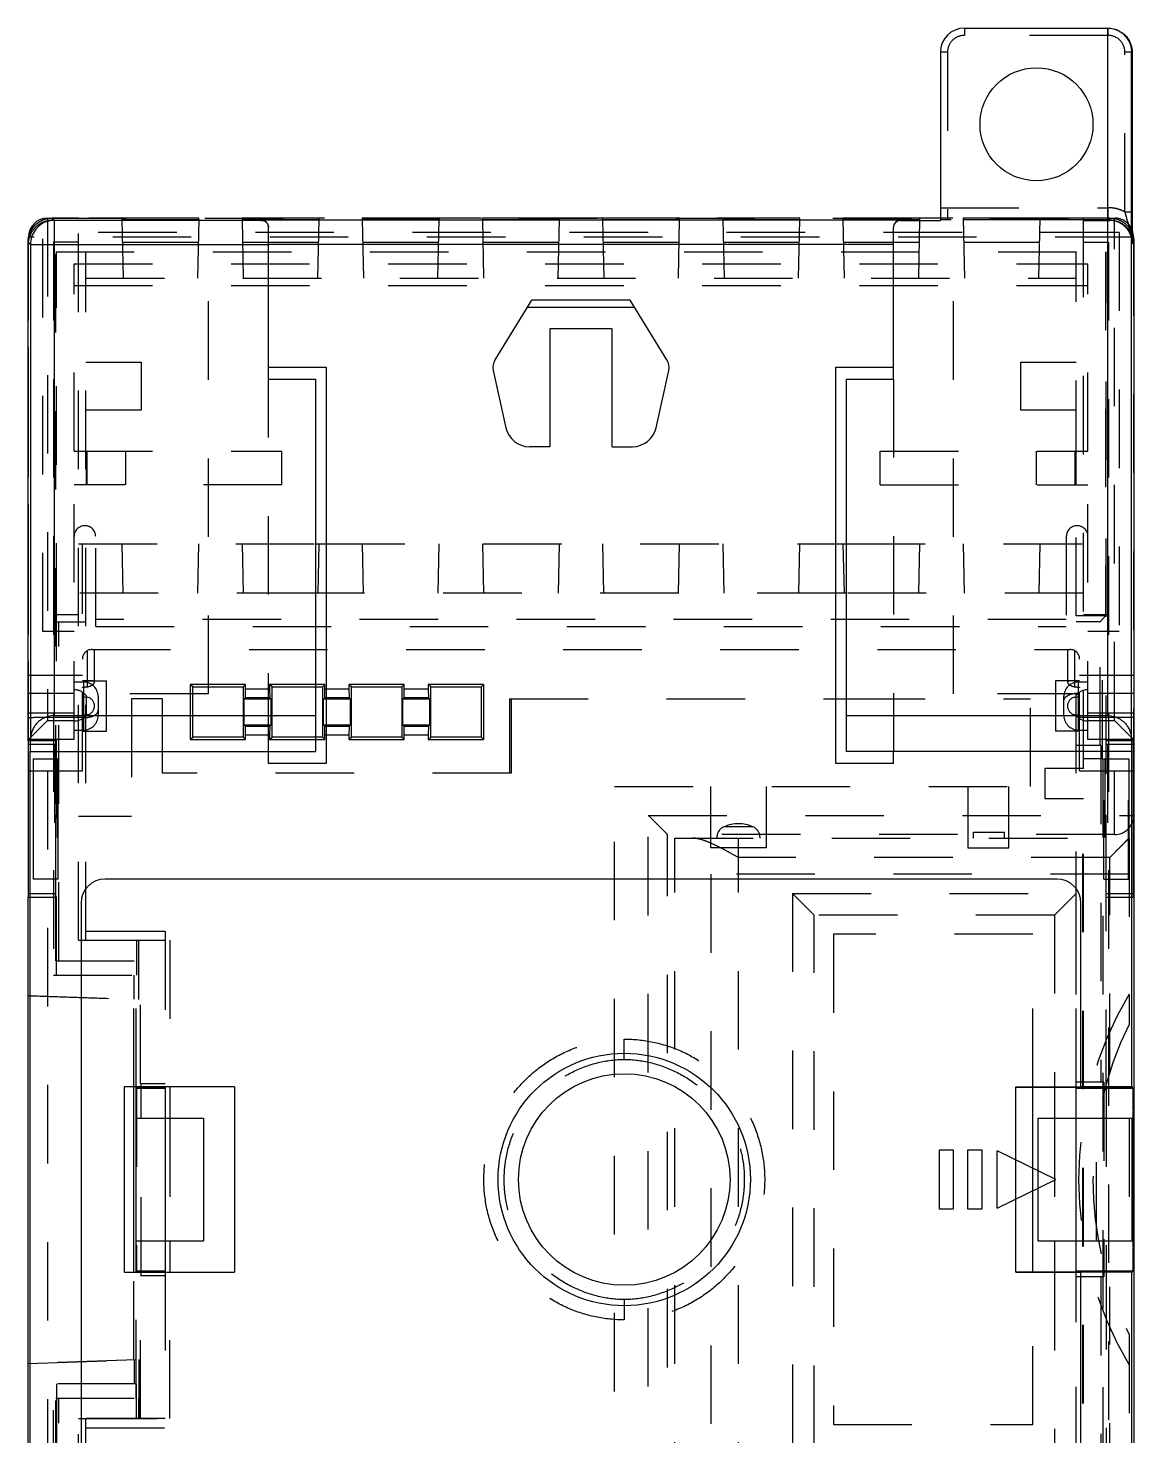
# Model space of a CAD drawing. Extents: x 0 to 594, y 0 to 420.
# Drawn here: x 139.3 to 185.3, y 151.3 to 209.9 of the extents above; entities that cross this region are included whole.
import ezdxf

# ---------------------------------------------------------------- set-up
doc = ezdxf.new("R2010")
doc.units = 0
doc.header["$LTSCALE"] = 32.67
doc.linetypes.add('HIDDEN', pattern=[0.2, 0.1, -0.1])
doc.layers.add('MANIFOLD_SOLDXF_CONTINUOUS_LINE', color=7, linetype='CONTINUOUS')
doc.layers.add('MANIFOLD_SOLID_BDXF_HIDDEN_LINE', color=7, linetype='CONTINUOUS')

msp = doc.modelspace()

# ---------------------------------------------------------------- linework, layer by layer
at = {"layer": 'MANIFOLD_SOLDXF_CONTINUOUS_LINE', "color": 7, "linetype": 'CONTINUOUS'}
for p, q in [((178.232, 209.854), (184.182, 209.854)), ((184.185, 209.854), (184.185, 181.254)), ((177.232, 208.854), (177.232, 201.854)), ((185.186, 180.257), (185.186, 208.854)), ((185.186, 208.854), (185.21, 208.854)), ((185.21, 208.854), (185.21, 202.212)), ((140.282, 201.954), (140.379, 201.857)), ((140.379, 201.954), (140.282, 201.954)), ((140.379, 181.254), (140.379, 201.857)), ((148.982, 201.857), (140.379, 201.857)), ((143.18, 201.943), (143.181, 201.89)), ((146.384, 201.943), (143.18, 201.943)), ((143.181, 201.89), (146.383, 201.89)), ((146.383, 201.89), (146.384, 201.943)), ((148.18, 201.943), (148.181, 201.89)), ((151.384, 201.943), (148.18, 201.943)), ((148.181, 201.89), (151.383, 201.89)), ((175.582, 201.868), (148.982, 201.868)), ((149.282, 195.254), (149.282, 201.555)), ((151.383, 201.89), (151.384, 201.943)), ((153.18, 201.943), (153.181, 201.89)), ((156.384, 201.943), (153.18, 201.943)), ((153.181, 201.89), (156.383, 201.89)), ((156.383, 201.89), (156.384, 201.943)), ((158.18, 201.943), (158.181, 201.89)), ((161.384, 201.943), (158.18, 201.943)), ((158.181, 201.89), (161.383, 201.89)), ((161.383, 201.89), (161.384, 201.943)), ((163.18, 201.943), (163.181, 201.89)), ((166.384, 201.943), (163.18, 201.943)), ((163.181, 201.89), (166.383, 201.89)), ((166.383, 201.89), (166.384, 201.943)), ((168.18, 201.943), (168.181, 201.89)), ((171.384, 201.943), (168.18, 201.943)), ((168.181, 201.89), (171.383, 201.89)), ((171.383, 201.89), (171.384, 201.943)), ((173.18, 201.943), (173.181, 201.89)), ((176.384, 201.943), (173.18, 201.943)), ((173.181, 201.89), (176.383, 201.89)), ((175.282, 195.254), (175.282, 201.554)), ((175.582, 201.854), (175.582, 201.868)), ((175.582, 201.854), (177.232, 201.854)), ((176.383, 201.89), (176.384, 201.943)), ((139.282, 180.204), (139.282, 200.954)), ((139.379, 200.857), (139.282, 200.954)), ((185.282, 200.954), (185.212, 200.884)), ((185.282, 200.954), (185.282, 180.204)), ((139.379, 200.857), (139.379, 180.257)), ((139.379, 200.857), (149.282, 200.857)), ((149.282, 200.868), (175.282, 200.868)), ((158.709, 196.06), (160.232, 198.54)), ((164.332, 198.54), (160.232, 198.54)), ((165.856, 196.06), (164.332, 198.54)), ((160.048, 198.24), (164.517, 198.24)), ((160.982, 197.34), (160.982, 192.44)), ((163.582, 197.34), (160.982, 197.34)), ((163.582, 192.44), (163.582, 197.34)), ((149.282, 195.754), (151.682, 195.754)), ((151.682, 195.754), (151.682, 179.254)), ((158.634, 195.617), (159.16, 193.226)), ((165.405, 193.226), (165.93, 195.617)), ((172.882, 179.254), (172.882, 195.754)), ((172.882, 195.754), (175.282, 195.754)), ((149.282, 195.254), (151.232, 195.254)), ((151.232, 195.254), (151.232, 179.754)), ((173.332, 179.754), (173.332, 195.254)), ((173.332, 195.254), (175.282, 195.254)), ((160.982, 192.44), (160.136, 192.44)), ((163.582, 192.44), (164.428, 192.44)), ((151.232, 188.404), (151.682, 188.404)), ((172.882, 188.404), (173.332, 188.404)), ((151.682, 186.354), (151.232, 186.354)), ((173.332, 186.354), (172.882, 186.354)), ((151.627, 182.553), (151.232, 182.553)), ((151.232, 182.454), (151.528, 182.454)), ((151.627, 182.553), (151.528, 182.454)), ((151.528, 182.454), (151.528, 180.354)), ((151.622, 181.999), (151.627, 182.355)), ((151.627, 182.355), (151.627, 182.553)), ((151.682, 182.355), (151.627, 182.355)), ((151.575, 181.955), (151.622, 181.999)), ((151.575, 180.853), (151.575, 181.955)), ((151.575, 181.955), (151.682, 181.955)), ((151.682, 181.999), (151.622, 181.999)), ((172.882, 181.954), (173.332, 181.954)), ((140.379, 181.254), (151.232, 181.254)), ((173.332, 181.254), (184.185, 181.254)), ((151.622, 180.808), (151.575, 180.853)), ((151.682, 180.853), (151.575, 180.853)), ((151.627, 180.452), (151.622, 180.808)), ((151.622, 180.808), (151.682, 180.808)), ((151.627, 180.255), (151.627, 180.452)), ((151.627, 180.452), (151.682, 180.452)), ((139.282, 180.204), (139.282, 173.704)), ((139.282, 180.204), (139.298, 180.204)), ((139.298, 173.704), (139.298, 180.204)), ((139.377, 179.754), (139.379, 180.257)), ((151.528, 180.354), (151.232, 180.354)), ((151.232, 180.255), (151.627, 180.255)), ((151.528, 180.354), (151.627, 180.255)), ((185.186, 180.257), (185.187, 179.754)), ((185.282, 180.204), (185.267, 180.204)), ((185.267, 173.704), (185.267, 180.204)), ((185.282, 180.204), (185.282, 173.704)), ((139.372, 150.354), (139.372, 179.754)), ((139.378, 179.754), (151.232, 179.754)), ((149.282, 179.254), (149.282, 179.754)), ((151.682, 179.254), (149.282, 179.254)), ((175.282, 179.254), (172.882, 179.254)), ((185.187, 179.754), (173.332, 179.754)), ((175.282, 179.254), (175.282, 179.754)), ((185.193, 165.804), (185.193, 179.754)), ((182.082, 174.454), (142.482, 174.454)), ((139.282, 169.604), (139.282, 173.704)), ((139.282, 173.704), (139.298, 173.704)), ((141.482, 173.454), (141.482, 150.454)), ((183.082, 165.804), (183.082, 173.454)), ((185.282, 173.704), (185.267, 173.704)), ((185.282, 173.704), (185.282, 165.754)), ((139.282, 154.304), (139.282, 169.604)), ((139.364, 169.601), (139.282, 169.604)), ((143.272, 165.804), (143.272, 158.104)), ((147.872, 165.804), (143.272, 165.804)), ((143.682, 158.104), (143.682, 165.804)), ((143.782, 158.109), (143.782, 165.799)), ((144.982, 165.756), (143.782, 165.756)), ((144.982, 165.799), (144.982, 158.109)), ((145.182, 165.804), (145.182, 164.504)), ((147.872, 165.804), (147.872, 158.104)), ((180.372, 165.802), (183.082, 165.802)), ((180.372, 158.105), (180.372, 165.802)), ((181.082, 158.11), (181.082, 165.797)), ((181.982, 165.797), (181.982, 164.504)), ((182.882, 158.11), (182.882, 165.797)), ((185.242, 165.756), (182.882, 165.756)), ((185.193, 165.804), (183.082, 165.804)), ((185.193, 165.804), (185.242, 165.756)), ((185.282, 165.754), (185.277, 165.754)), ((185.277, 158.154), (185.277, 165.754)), ((185.282, 165.754), (185.282, 158.154)), ((143.782, 164.504), (146.582, 164.504)), ((146.582, 164.504), (146.582, 159.404)), ((181.282, 164.504), (185.233, 164.504)), ((181.282, 164.504), (181.282, 159.404)), ((185.196, 164.504), (185.196, 159.404)), ((185.233, 159.404), (185.233, 164.504)), ((185.242, 164.504), (185.242, 159.404)), ((143.782, 159.404), (146.582, 159.404)), ((145.182, 159.404), (145.182, 158.104)), ((181.282, 159.404), (185.233, 159.404)), ((181.982, 159.404), (181.982, 158.11)), ((143.782, 158.151), (144.982, 158.151)), ((182.882, 158.151), (185.242, 158.151)), ((185.242, 158.151), (185.193, 158.104)), ((185.282, 158.154), (185.277, 158.154)), ((185.282, 158.154), (185.282, 150.204)), ((143.272, 158.104), (147.872, 158.104)), ((180.372, 158.105), (183.082, 158.105)), ((185.193, 158.104), (183.082, 158.104)), ((183.082, 150.454), (183.082, 158.104)), ((185.193, 150.354), (185.193, 158.104)), ((139.282, 154.304), (139.364, 154.307)), ((139.282, 150.204), (139.282, 154.304))]:
    msp.add_line(p, q, dxfattribs=at)
for centre, radius in [((181.232, 205.854), 2.35), ((164.082, 161.954), 5.25), ((164.082, 161.954), 4.4)]:
    msp.add_circle(centre, radius, dxfattribs=at)
for centre, radius, start, end in [((178.232, 208.854), 1, 90.00012, 180), ((140.092, 201.154), 0.8, 90, 180), ((184.472, 201.154), 0.8, 0, 21.4979), ((159.22, 195.746), 0.6, 148.44075, 192.39124), ((165.344, 195.746), 0.6, 347.60876, 31.55925), ((160.136, 193.44), 1, 192.39124, 270), ((164.428, 193.44), 1, 270, 347.60876), ((142.482, 173.454), 1, 90, 180), ((182.082, 173.454), 1, 0, 90)]:
    msp.add_arc(centre, radius, start, end, dxfattribs=at)
for points, knots in [([(184.182, 209.854), (184.265, 209.854), (184.434, 209.833), (184.669, 209.74), (184.877, 209.588), (185.043, 209.388), (185.157, 209.137), (185.185, 208.951), (185.186, 208.854)], [0, 0, 0, 0, 0.157641, 0.323443, 0.477483, 0.645728, 0.813951, 1, 1, 1, 1]), ([(184.21, 209.854), (184.314, 209.854), (184.524, 209.821), (184.807, 209.676), (185.032, 209.451), (185.176, 209.168), (185.21, 208.958), (185.21, 208.854)], [0, 0, 0, 0, 0.200103, 0.400077, 0.600051, 0.800025, 1, 1, 1, 1]), ([(185.21, 202.212), (185.21, 202.157), (185.21, 202.045), (185.21, 201.871), (185.21, 201.688), (185.21, 201.496), (185.211, 201.298), (185.211, 201.093), (185.212, 200.954), (185.212, 200.884)], [0, 0, 0, 0, 0.123337, 0.253917, 0.392152, 0.537163, 0.686939, 0.840297, 1, 1, 1, 1]), ([(139.282, 200.954), (139.282, 201.058), (139.316, 201.269), (139.46, 201.552), (139.685, 201.776), (139.967, 201.92), (140.178, 201.954), (140.282, 201.954)], [0, 0, 0, 0, 0.200657, 0.400334, 0.599703, 0.799368, 1, 1, 1, 1]), ([(140.379, 201.857), (140.275, 201.857), (140.065, 201.824), (139.782, 201.679), (139.557, 201.455), (139.412, 201.171), (139.379, 200.961), (139.379, 200.857)], [0, 0, 0, 0, 0.2, 0.4, 0.6, 0.8, 1, 1, 1, 1]), ([(148.982, 201.857), (149.022, 201.857), (149.1, 201.841), (149.199, 201.774), (149.266, 201.675), (149.282, 201.595), (149.282, 201.555)], [0, 0, 0, 0, 0.25118, 0.496019, 0.742887, 1, 1, 1, 1]), ([(175.582, 201.854), (175.543, 201.854), (175.464, 201.838), (175.365, 201.771), (175.298, 201.672), (175.282, 201.593), (175.282, 201.554)], [0, 0, 0, 0, 0.252017, 0.499998, 0.747981, 1, 1, 1, 1]), ([(185.217, 201.31), (185.223, 201.295), (185.263, 201.18), (185.282, 201.058), (185.282, 200.954)], [0, 0, 0, 0, 0.133826, 1, 1, 1, 1]), ([(140.379, 181.254), (140.336, 181.254), (140.25, 181.248), (140.122, 181.223), (139.993, 181.18), (139.866, 181.116), (139.743, 181.03), (139.627, 180.92), (139.525, 180.784), (139.444, 180.623), (139.391, 180.442), (139.379, 180.313), (139.378, 180.247)], [0, 0, 0, 0, 0.081157, 0.163608, 0.248931, 0.338403, 0.433245, 0.534193, 0.641869, 0.755869, 0.874354, 1, 1, 1, 1]), ([(184.186, 181.254), (184.228, 181.254), (184.314, 181.248), (184.443, 181.223), (184.571, 181.18), (184.698, 181.116), (184.822, 181.03), (184.938, 180.92), (185.04, 180.784), (185.121, 180.623), (185.174, 180.442), (185.186, 180.313), (185.186, 180.247)], [0, 0, 0, 0, 0.08116, 0.163613, 0.248934, 0.338405, 0.433247, 0.534196, 0.641872, 0.755872, 0.874355, 1, 1, 1, 1]), ([(185.242, 165.756), (185.254, 165.745), (185.228, 165.671), (185.252, 165.552), (185.24, 165.354), (185.246, 165.128), (185.239, 164.907), (185.255, 164.698), (185.222, 164.603), (185.258, 164.504), (185.242, 164.504)], [0, 0, 0, 0, 0.039177, 0.148507, 0.310571, 0.500824, 0.690949, 0.85265, 0.961444, 1, 1, 1, 1]), ([(185.243, 159.355), (185.226, 159.293), (185.255, 159.209), (185.239, 159), (185.246, 158.779), (185.24, 158.553), (185.252, 158.356), (185.228, 158.236), (185.254, 158.163), (185.242, 158.151)], [0, 0, 0, 0, 0.113179, 0.281386, 0.479147, 0.677025, 0.845568, 0.959262, 1, 1, 1, 1])]:
    msp.add_open_spline(points, degree=3, knots=knots, dxfattribs=at)
msp.add_open_spline([(185.242, 159.404), (185.258, 159.404), (185.249, 159.378), (185.243, 159.355)], degree=3, dxfattribs=at)
at = {"layer": 'MANIFOLD_SOLID_BDXF_HIDDEN_LINE', "color": 8, "linetype": 'HIDDEN'}
for p, q in [((178.232, 209.854), (178.232, 209.554)), ((184.182, 209.854), (184.21, 209.854)), ((184.21, 209.554), (184.21, 209.854)), ((184.21, 209.554), (178.232, 209.554)), ((177.532, 208.854), (177.232, 208.854)), ((177.532, 208.854), (177.532, 201.884)), ((184.91, 202.212), (184.91, 208.854)), ((185.186, 208.854), (184.91, 208.854)), ((177.232, 202.384), (184.212, 202.384)), ((184.212, 201.884), (184.212, 202.384)), ((184.91, 202.212), (185.21, 202.212)), ((140.092, 201.954), (140.092, 181.054)), ((140.092, 201.954), (184.472, 201.954)), ((140.282, 201.954), (140.282, 201.854)), ((141.382, 201.954), (140.282, 201.954)), ((141.382, 201.854), (140.282, 201.854)), ((184.282, 201.954), (140.379, 201.954)), ((141.382, 171.904), (141.382, 201.954)), ((143.181, 201.89), (143.232, 199.454)), ((146.383, 201.89), (146.332, 199.454)), ((148.181, 201.89), (148.232, 199.454)), ((148.982, 201.868), (148.982, 201.857)), ((149.282, 201.566), (149.282, 201.555)), ((151.332, 199.454), (151.383, 201.89)), ((153.181, 201.89), (153.232, 199.454)), ((156.332, 199.454), (156.383, 201.89)), ((158.181, 201.89), (158.232, 199.454)), ((161.332, 199.454), (161.383, 201.89)), ((163.181, 201.89), (163.232, 199.454)), ((166.332, 199.454), (166.383, 201.89)), ((168.181, 201.89), (168.232, 199.454)), ((171.332, 199.454), (171.383, 201.89)), ((173.181, 201.89), (173.232, 199.454)), ((175.282, 201.554), (175.282, 201.566)), ((176.332, 199.454), (176.383, 201.89)), ((184.212, 201.884), (177.531, 201.884)), ((178.18, 201.943), (178.232, 199.454)), ((181.384, 201.943), (178.18, 201.943)), ((178.181, 201.89), (181.383, 201.89)), ((181.332, 199.454), (181.384, 201.943)), ((183.182, 179.054), (183.182, 201.954)), ((184.282, 201.954), (183.182, 201.954)), ((183.182, 201.854), (184.282, 201.854)), ((184.212, 201.884), (184.282, 201.954)), ((184.282, 201.854), (184.282, 201.954)), ((184.472, 181.054), (184.472, 201.954)), ((139.282, 200.954), (139.282, 180.204)), ((139.292, 180.254), (139.292, 201.154)), ((185.272, 201.154), (139.292, 201.154)), ((139.892, 184.754), (139.892, 201.354)), ((184.672, 201.354), (139.892, 201.354)), ((140.332, 200.954), (140.332, 170.454)), ((141.382, 200.954), (140.332, 200.954)), ((140.354, 185.454), (140.354, 200.954)), ((143.201, 200.954), (146.364, 200.954)), ((148.201, 200.954), (151.364, 200.954)), ((153.201, 200.954), (156.364, 200.954)), ((158.201, 200.954), (161.364, 200.954)), ((163.201, 200.954), (166.364, 200.954)), ((168.201, 200.954), (171.364, 200.954)), ((173.201, 200.954), (176.364, 200.954)), ((178.201, 200.954), (181.364, 200.954)), ((183.182, 200.954), (184.232, 200.954)), ((184.21, 200.954), (184.21, 185.454)), ((184.232, 200.954), (184.232, 122.954)), ((184.672, 201.354), (184.672, 184.754)), ((185.272, 201.154), (185.272, 180.254)), ((185.282, 200.954), (185.282, 180.204)), ((140.432, 171.054), (140.432, 200.554)), ((140.432, 200.554), (184.132, 200.554)), ((140.464, 185.154), (140.464, 200.554)), ((141.682, 171.904), (141.682, 200.554)), ((182.882, 165.797), (182.882, 200.554)), ((184.101, 200.554), (184.101, 185.404)), ((184.132, 165.754), (184.132, 200.554)), ((141.192, 192.254), (141.192, 200.054)), ((141.192, 200.054), (183.372, 200.054)), ((183.372, 192.254), (183.372, 200.054)), ((141.192, 199.154), (183.372, 199.154)), ((141.682, 199.454), (182.882, 199.454)), ((146.782, 182.154), (146.782, 199.454)), ((177.782, 182.154), (177.782, 199.454)), ((141.682, 195.954), (143.982, 195.954)), ((143.982, 195.954), (143.982, 193.954)), ((180.582, 193.954), (180.582, 195.954)), ((180.582, 195.954), (182.882, 195.954)), ((149.282, 179.754), (149.282, 195.254)), ((175.282, 195.254), (175.282, 179.754)), ((143.982, 193.954), (141.682, 193.954)), ((182.882, 193.954), (180.582, 193.954)), ((141.192, 192.254), (149.841, 192.254)), ((141.692, 192.254), (141.692, 190.854)), ((141.721, 192.254), (141.721, 190.854)), ((143.344, 190.854), (143.344, 192.254)), ((149.841, 190.854), (149.841, 192.254)), ((174.724, 190.854), (174.724, 192.254)), ((174.724, 192.254), (183.372, 192.254)), ((181.22, 192.254), (181.22, 190.854)), ((182.843, 190.854), (182.843, 192.254)), ((182.872, 192.254), (182.872, 190.854)), ((141.192, 180.254), (141.192, 190.854)), ((149.841, 190.854), (141.192, 190.854)), ((174.724, 190.854), (183.372, 190.854)), ((183.372, 180.254), (183.372, 190.854)), ((142.092, 184.954), (142.092, 188.704)), ((182.472, 188.704), (182.472, 184.954)), ((141.382, 188.404), (151.232, 188.404)), ((141.541, 178.954), (141.541, 188.404)), ((143.181, 188.404), (143.224, 186.354)), ((146.341, 186.354), (146.384, 188.404)), ((148.181, 188.404), (148.224, 186.354)), ((151.341, 186.354), (151.384, 188.404)), ((151.682, 188.404), (172.882, 188.404)), ((153.181, 188.404), (153.224, 186.354)), ((156.341, 186.354), (156.384, 188.404)), ((158.181, 188.404), (158.224, 186.354)), ((161.341, 186.354), (161.384, 188.404)), ((163.181, 188.404), (163.224, 186.354)), ((166.341, 186.354), (166.384, 188.404)), ((168.181, 188.404), (168.224, 186.354)), ((171.341, 186.354), (171.384, 188.404)), ((173.181, 188.404), (173.224, 186.354)), ((173.332, 188.404), (183.182, 188.404)), ((176.341, 186.354), (176.384, 188.404)), ((178.181, 188.404), (178.224, 186.354)), ((181.341, 186.354), (181.384, 188.404)), ((151.232, 186.354), (141.382, 186.354)), ((172.882, 186.354), (151.682, 186.354)), ((183.182, 186.354), (173.332, 186.354)), ((140.354, 185.454), (141.382, 185.454)), ((140.456, 170.454), (140.456, 185.454)), ((140.464, 185.154), (141.682, 185.154)), ((140.555, 171.054), (140.555, 185.154)), ((182.472, 185.254), (142.092, 185.254)), ((184.101, 185.404), (182.882, 185.404)), ((183.882, 185.154), (182.882, 185.154)), ((183.182, 185.454), (184.21, 185.454)), ((183.882, 185.154), (184.101, 185.404)), ((183.882, 180.004), (183.882, 185.154)), ((183.978, 179.454), (183.978, 185.454)), ((141.192, 184.754), (139.892, 184.754)), ((142.092, 184.954), (182.472, 184.954)), ((184.672, 184.754), (183.372, 184.754)), ((141.734, 183.946), (141.734, 182.453)), ((141.941, 184.004), (182.623, 184.004)), ((142.041, 182.638), (142.041, 184.004)), ((182.523, 184.004), (182.523, 182.638)), ((182.83, 182.453), (182.83, 183.946)), ((183.023, 178.954), (183.023, 183.604)), ((183.023, 182.931), (185.282, 182.931)), ((141.192, 182.171), (139.292, 182.171)), ((141.192, 182.654), (141.592, 182.654)), ((141.592, 180.654), (141.592, 182.654)), ((146.782, 182.154), (141.682, 182.154)), ((141.734, 182.704), (142.541, 182.704)), ((142.541, 180.604), (142.541, 182.704)), ((146.029, 182.553), (146.029, 180.255)), ((146.128, 182.454), (146.029, 182.553)), ((148.327, 182.553), (146.029, 182.553)), ((146.128, 180.354), (146.128, 182.454)), ((146.128, 182.454), (148.228, 182.454)), ((148.327, 182.553), (148.228, 182.454)), ((148.228, 182.454), (148.228, 180.354)), ((148.322, 181.999), (148.327, 182.355)), ((148.327, 182.355), (148.327, 182.553)), ((149.329, 182.355), (148.327, 182.355)), ((149.329, 182.553), (149.329, 182.355)), ((149.428, 182.454), (149.329, 182.553)), ((151.232, 182.553), (149.329, 182.553)), ((149.329, 182.355), (149.334, 181.999)), ((149.428, 180.354), (149.428, 182.454)), ((149.428, 182.454), (151.232, 182.454)), ((152.629, 182.355), (151.682, 182.355)), ((152.629, 182.553), (152.629, 182.355)), ((152.728, 182.454), (152.629, 182.553)), ((154.927, 182.553), (152.629, 182.553)), ((152.629, 182.355), (152.634, 181.999)), ((152.728, 180.354), (152.728, 182.454)), ((152.728, 182.454), (154.828, 182.454)), ((154.927, 182.553), (154.828, 182.454)), ((154.828, 182.454), (154.828, 180.354)), ((154.922, 181.999), (154.927, 182.355)), ((154.927, 182.355), (154.927, 182.553)), ((155.929, 182.355), (154.927, 182.355)), ((155.929, 182.553), (155.929, 182.355)), ((156.028, 182.454), (155.929, 182.553)), ((158.227, 182.553), (155.929, 182.553)), ((155.929, 182.355), (155.934, 181.999)), ((156.028, 180.354), (156.028, 182.454)), ((156.028, 182.454), (158.128, 182.454)), ((158.227, 182.553), (158.128, 182.454)), ((158.128, 182.454), (158.128, 180.354)), ((158.227, 182.553), (158.227, 180.255)), ((182.882, 182.154), (177.782, 182.154)), ((182.023, 182.704), (182.023, 180.604)), ((182.83, 182.704), (182.023, 182.704)), ((182.972, 182.654), (182.972, 180.654)), ((182.972, 182.654), (183.372, 182.654)), ((185.272, 182.171), (183.372, 182.171)), ((141.541, 182.054), (141.734, 182.02)), ((141.692, 182.095), (141.692, 181.264)), ((142.192, 182.054), (142.192, 181.254)), ((143.582, 181.954), (143.582, 177.054)), ((144.878, 181.954), (143.582, 181.954)), ((144.878, 178.854), (144.878, 181.954)), ((148.275, 181.955), (148.322, 181.999)), ((148.275, 180.853), (148.275, 181.955)), ((148.275, 181.955), (149.381, 181.955)), ((149.334, 181.999), (148.322, 181.999)), ((149.334, 181.999), (149.381, 181.955)), ((149.381, 181.955), (149.381, 180.853)), ((152.634, 181.999), (151.682, 181.999)), ((151.682, 181.955), (152.681, 181.955)), ((152.634, 181.999), (152.681, 181.955)), ((152.681, 181.955), (152.681, 180.853)), ((154.875, 181.955), (154.922, 181.999)), ((154.875, 180.853), (154.875, 181.955)), ((154.875, 181.955), (155.981, 181.955)), ((155.934, 181.999), (154.922, 181.999)), ((155.934, 181.999), (155.981, 181.955)), ((155.981, 181.955), (155.981, 180.853)), ((159.307, 181.954), (159.307, 178.854)), ((159.307, 181.954), (172.882, 181.954)), ((159.377, 181.954), (159.377, 178.854)), ((173.332, 181.954), (180.982, 181.954)), ((180.982, 178.304), (180.982, 181.954)), ((182.372, 181.254), (182.372, 182.054)), ((182.83, 182.02), (183.023, 182.054)), ((182.872, 182.095), (182.872, 181.264)), ((139.292, 181.365), (141.192, 181.365)), ((140.092, 181.054), (141.192, 181.054)), ((141.734, 181.288), (141.541, 181.254)), ((183.023, 181.254), (182.83, 181.288)), ((185.282, 181.176), (183.023, 181.176)), ((183.372, 181.365), (185.272, 181.365)), ((183.372, 181.054), (184.472, 181.054)), ((141.192, 180.654), (141.592, 180.654)), ((141.541, 180.604), (142.541, 180.604)), ((148.322, 180.808), (148.275, 180.853)), ((149.381, 180.853), (148.275, 180.853)), ((148.327, 180.452), (148.322, 180.808)), ((148.322, 180.808), (149.334, 180.808)), ((148.327, 180.255), (148.327, 180.452)), ((148.327, 180.452), (149.329, 180.452)), ((149.334, 180.808), (149.329, 180.452)), ((149.329, 180.452), (149.329, 180.255)), ((149.381, 180.853), (149.334, 180.808)), ((152.681, 180.853), (151.682, 180.853)), ((151.682, 180.808), (152.634, 180.808)), ((151.682, 180.452), (152.629, 180.452)), ((152.634, 180.808), (152.629, 180.452)), ((152.629, 180.452), (152.629, 180.255)), ((152.681, 180.853), (152.634, 180.808)), ((154.922, 180.808), (154.875, 180.853)), ((155.981, 180.853), (154.875, 180.853)), ((154.927, 180.452), (154.922, 180.808)), ((154.922, 180.808), (155.934, 180.808)), ((154.927, 180.255), (154.927, 180.452)), ((154.927, 180.452), (155.929, 180.452)), ((155.934, 180.808), (155.929, 180.452)), ((155.929, 180.452), (155.929, 180.255)), ((155.981, 180.853), (155.934, 180.808)), ((183.023, 180.604), (182.023, 180.604)), ((182.972, 180.654), (183.372, 180.654)), ((140.434, 180.054), (139.282, 180.054)), ((141.192, 180.254), (139.292, 180.254)), ((140.432, 180.204), (139.298, 180.204)), ((140.379, 180.054), (140.379, 173.854)), ((140.434, 173.854), (140.434, 180.054)), ((146.029, 180.255), (146.128, 180.354)), ((146.029, 180.255), (148.327, 180.255)), ((148.228, 180.354), (146.128, 180.354)), ((148.228, 180.354), (148.327, 180.255)), ((149.329, 180.255), (149.428, 180.354)), ((149.329, 180.255), (151.232, 180.255)), ((151.232, 180.354), (149.428, 180.354)), ((152.629, 180.255), (152.728, 180.354)), ((152.629, 180.255), (154.927, 180.255)), ((154.828, 180.354), (152.728, 180.354)), ((154.828, 180.354), (154.927, 180.255)), ((155.929, 180.255), (156.028, 180.354)), ((155.929, 180.255), (158.227, 180.255)), ((158.128, 180.354), (156.028, 180.354)), ((158.128, 180.354), (158.227, 180.255)), ((183.907, 180.004), (182.882, 180.004)), ((185.272, 180.254), (183.372, 180.254)), ((183.907, 180.004), (183.907, 166.004)), ((185.282, 180.054), (184.13, 180.054)), ((184.13, 173.854), (184.13, 180.054)), ((185.267, 180.204), (184.132, 180.204)), ((184.185, 180.054), (184.185, 173.854)), ((139.372, 179.754), (139.377, 179.754)), ((139.492, 179.454), (139.492, 174.454)), ((139.492, 179.454), (140.527, 179.454)), ((139.5, 174.454), (139.5, 179.454)), ((140.492, 179.454), (140.492, 174.454)), ((140.527, 174.454), (140.527, 179.454)), ((183.986, 179.454), (183.182, 179.454)), ((183.986, 179.454), (183.986, 144.454)), ((184.037, 179.454), (185.073, 179.454)), ((184.037, 174.454), (184.037, 179.454)), ((184.073, 179.454), (184.073, 174.454)), ((185.065, 174.454), (185.065, 179.454)), ((185.073, 179.454), (185.073, 174.454)), ((185.187, 179.754), (185.193, 179.754)), ((139.282, 178.954), (141.541, 178.954)), ((140.082, 178.954), (140.082, 144.954)), ((159.377, 178.854), (144.878, 178.854)), ((183.182, 179.054), (181.582, 179.054)), ((181.582, 179.054), (181.582, 177.804)), ((183.023, 178.954), (185.282, 178.954)), ((184.482, 176.304), (184.482, 178.954)), ((163.682, 146.604), (163.682, 178.304)), ((163.682, 178.304), (180.982, 178.304)), ((167.682, 175.754), (167.682, 178.304)), ((169.982, 178.304), (169.982, 175.754)), ((178.382, 178.304), (178.382, 175.754)), ((180.082, 175.754), (180.082, 178.304)), ((181.582, 177.804), (183.182, 177.804)), ((183.155, 146.104), (183.155, 177.804)), ((183.182, 146.104), (183.182, 177.804)), ((143.582, 177.054), (141.382, 177.054)), ((165.082, 146.804), (165.082, 177.104)), ((165.082, 177.104), (185.282, 177.104)), ((165.882, 147.604), (165.882, 176.304)), ((184.482, 176.304), (165.882, 176.304)), ((169.432, 176.629), (168.232, 176.629)), ((178.616, 176.404), (179.899, 176.404)), ((178.616, 176.154), (178.616, 176.404)), ((179.899, 176.154), (179.899, 176.404)), ((166.182, 147.754), (166.182, 176.154)), ((166.182, 176.154), (185.082, 176.154)), ((169.982, 175.754), (167.682, 175.754)), ((168.832, 147.754), (168.832, 176.154)), ((178.382, 175.754), (180.082, 175.754)), ((185.082, 176.154), (185.082, 168.404)), ((184.282, 175.354), (168.832, 175.354)), ((184.282, 166.423), (184.282, 175.354)), ((185.082, 174.654), (166.182, 174.654)), ((167.682, 174.654), (167.682, 149.254)), ((140.527, 174.454), (139.492, 174.454)), ((184.037, 174.454), (185.073, 174.454)), ((139.282, 173.854), (140.434, 173.854)), ((139.282, 169.604), (139.282, 173.704)), ((139.298, 173.704), (140.432, 173.704)), ((171.082, 173.854), (171.082, 150.054)), ((171.082, 173.854), (182.882, 173.854)), ((171.082, 173.854), (171.982, 172.954)), ((181.982, 172.954), (182.882, 173.854)), ((182.882, 150.054), (182.882, 173.854)), ((184.13, 173.854), (185.282, 173.854)), ((184.132, 173.704), (185.267, 173.704)), ((185.282, 173.704), (185.282, 165.754)), ((171.982, 150.954), (171.982, 172.954)), ((181.982, 172.954), (171.982, 172.954)), ((181.982, 172.954), (181.982, 165.797)), ((141.682, 172.284), (144.982, 172.284)), ((144.982, 172.284), (144.982, 165.799)), ((141.382, 171.904), (145.182, 171.904)), ((141.682, 171.904), (144.982, 171.904)), ((143.787, 171.904), (143.787, 170.454)), ((143.88, 171.054), (143.88, 171.904)), ((143.882, 169.447), (143.882, 171.904)), ((143.963, 165.954), (143.963, 171.904)), ((145.182, 171.904), (145.182, 165.804)), ((172.782, 172.154), (172.782, 151.754)), ((181.082, 172.154), (172.782, 172.154)), ((181.082, 165.797), (181.082, 172.154)), ((140.432, 171.054), (143.88, 171.054)), ((143.782, 165.804), (143.782, 171.054)), ((140.332, 170.454), (143.787, 170.454)), ((143.69, 169.453), (143.69, 170.454)), ((139.282, 169.604), (145.182, 169.403)), ((139.364, 154.307), (139.364, 169.601)), ((139.364, 169.601), (143.782, 169.45)), ((143.682, 165.804), (143.682, 169.454)), ((164.082, 166.948), (164.082, 167.796)), ((143.782, 165.754), (144.982, 165.754)), ((143.786, 165.754), (143.786, 158.154)), ((143.963, 165.954), (144.982, 165.954)), ((143.982, 157.954), (143.982, 165.954)), ((180.372, 165.797), (182.882, 165.797)), ((184.028, 166.004), (182.882, 166.004)), ((182.882, 165.754), (185.277, 165.754)), ((183.082, 165.804), (183.082, 165.802)), ((184.028, 166.004), (184.028, 157.904)), ((184.128, 165.754), (184.128, 158.154)), ((145.182, 164.504), (145.182, 159.404)), ((181.982, 164.504), (181.982, 159.404)), ((183.732, 159.404), (183.732, 164.504)), ((185.082, 164.504), (185.082, 159.404)), ((185.233, 164.504), (185.242, 164.504)), ((177.198, 163.184), (177.762, 163.184)), ((177.198, 160.723), (177.198, 163.184)), ((177.762, 163.184), (177.762, 160.723)), ((178.375, 163.184), (178.955, 163.184)), ((178.375, 160.723), (178.375, 163.184)), ((178.955, 163.184), (178.955, 160.723)), ((182.039, 161.954), (179.6, 163.152)), ((179.6, 160.755), (179.6, 163.152)), ((179.6, 160.755), (182.039, 161.954)), ((177.762, 160.723), (177.198, 160.723)), ((178.955, 160.723), (178.375, 160.723)), ((185.233, 159.404), (185.242, 159.404)), ((143.782, 158.154), (144.982, 158.154)), ((182.882, 158.154), (185.277, 158.154)), ((184.132, 158.154), (184.132, 123.354)), ((185.282, 158.154), (185.282, 150.204)), ((143.682, 154.454), (143.682, 158.104)), ((143.782, 152.854), (143.782, 158.109)), ((143.963, 152.004), (143.963, 157.954)), ((143.963, 157.954), (144.982, 157.954)), ((144.982, 158.104), (144.982, 151.623)), ((145.182, 152.004), (145.182, 158.104)), ((180.372, 158.11), (182.882, 158.11)), ((181.082, 151.754), (181.082, 158.11)), ((181.982, 158.11), (181.982, 150.954)), ((182.882, 123.354), (182.882, 158.11)), ((184.028, 157.904), (182.882, 157.904)), ((183.082, 158.104), (183.082, 158.105)), ((183.907, 157.904), (183.907, 143.904)), ((164.082, 156.959), (164.082, 156.112)), ((184.282, 148.554), (184.282, 157.484)), ((185.082, 155.504), (185.082, 147.754)), ((139.282, 154.304), (145.182, 154.505)), ((139.282, 150.204), (139.282, 154.304)), ((143.782, 154.457), (139.364, 154.307)), ((143.69, 154.454), (143.69, 153.454)), ((143.882, 154.461), (143.882, 152.004)), ((140.332, 122.954), (140.332, 153.454)), ((143.787, 153.454), (140.332, 153.454)), ((140.456, 153.454), (140.456, 138.454)), ((143.787, 152.004), (143.787, 153.454)), ((140.432, 123.354), (140.432, 152.854)), ((140.432, 152.854), (143.88, 152.854)), ((140.555, 138.754), (140.555, 152.854)), ((143.88, 152.004), (143.88, 152.854)), ((141.382, 121.954), (141.382, 152.004)), ((141.382, 152.004), (145.182, 152.004)), ((141.682, 123.354), (141.682, 152.004)), ((144.982, 152.004), (141.682, 152.004)), ((172.782, 151.754), (181.082, 151.754)), ((141.682, 151.623), (144.982, 151.623))]:
    msp.add_line(p, q, dxfattribs=at)
for centre, radius, start, end in [((178.232, 208.854), 0.7, 89.99863, 180.00137), ((184.21, 208.854), 0.7, 359.99685, 90.0007), ((184.472, 201.154), 0.8, 21.4979, 90), ((141.642, 188.704), 0.45, 0, 180), ((182.922, 188.704), 0.45, 0, 180), ((141.941, 183.604), 0.4, 90, 180), ((182.623, 183.604), 0.4, 0, 90), ((141.192, 181.679), 0.65, 39.71514, 90), ((141.592, 182.054), 0.6, 0, 90), ((182.972, 182.054), 0.6, 90, 180), ((183.372, 181.679), 0.65, 90, 140.28486), ((141.67, 181.654), 0.372, 280, 80), ((182.895, 181.654), 0.372, 100, 260), ((141.192, 181.679), 0.65, 270, 320.28486), ((141.592, 181.254), 0.6, 270, 360), ((182.972, 181.254), 0.6, 180, 270), ((183.372, 181.679), 0.65, 219.71514, 270), ((184.482, 177.104), 0.8, 270, 360), ((168.432, 176.17), 0.5, 113.5811, 181.89164), ((168.832, 175.254), 1.5, 66.42174, 113.57826), ((169.232, 176.17), 0.5, 358.10836, 66.4189), ((198.2, 161.954), 15.217, 149.542, 210.45801), ((198.2, 161.954), 14.617, 153.81623, 206.18379)]:
    msp.add_arc(centre, radius, start, end, dxfattribs=at)
for points, knots in [([(184.91, 202.212), (184.838, 202.249), (184.689, 202.313), (184.454, 202.371), (184.293, 202.384), (184.212, 202.384)], [0, 0, 0, 0, 0.333324, 0.666674, 1, 1, 1, 1]), ([(184.91, 202.212), (184.919, 202.164), (184.944, 202.064), (184.987, 201.909), (185.039, 201.74), (185.097, 201.557), (185.155, 201.354), (185.2, 201.127), (185.212, 200.967), (185.212, 200.884)], [0, 0, 0, 0, 0.107495, 0.225237, 0.353638, 0.49416, 0.64834, 0.816853, 1, 1, 1, 1]), ([(140.282, 201.854), (140.189, 201.854), (140.002, 201.828), (139.744, 201.712), (139.528, 201.53), (139.37, 201.295), (139.313, 201.115), (139.297, 201.024)], [0, 0, 0, 0, 0.199825, 0.399884, 0.599935, 0.799976, 1, 1, 1, 1]), ([(149.282, 201.566), (149.282, 201.606), (149.266, 201.686), (149.199, 201.785), (149.1, 201.851), (149.022, 201.868), (148.982, 201.868)], [0, 0, 0, 0, 0.25713, 0.504002, 0.748834, 1, 1, 1, 1]), ([(175.582, 201.868), (175.543, 201.868), (175.465, 201.851), (175.366, 201.785), (175.299, 201.686), (175.282, 201.606), (175.282, 201.566)], [0, 0, 0, 0, 0.25118, 0.496019, 0.742887, 1, 1, 1, 1]), ([(177.531, 201.884), (177.48, 201.883), (177.385, 201.892), (177.312, 201.866), (177.232, 201.895), (177.232, 201.882)], [0, 0, 0, 0, 0.505286, 0.867227, 1, 1, 1, 1]), ([(184.212, 201.884), (184.316, 201.884), (184.527, 201.85), (184.81, 201.706), (185.035, 201.481), (185.153, 201.249), (185.189, 201.101), (185.198, 201.053)], [0, 0, 0, 0, 0.224414, 0.448825, 0.673235, 0.897646, 1, 1, 1, 1]), ([(184.282, 201.954), (184.387, 201.954), (184.597, 201.92), (184.88, 201.776), (185.08, 201.576), (185.167, 201.425), (185.196, 201.361)], [0, 0, 0, 0, 0.273787, 0.546239, 0.818269, 1, 1, 1, 1]), ([(185.282, 200.854), (185.282, 200.958), (185.249, 201.168), (185.105, 201.451), (184.88, 201.676), (184.597, 201.821), (184.387, 201.854), (184.282, 201.854)], [0, 0, 0, 0, 0.200001, 0.400002, 0.600002, 0.800002, 1, 1, 1, 1]), ([(139.297, 201.024), (139.294, 201.005), (139.288, 200.967), (139.283, 200.911), (139.282, 200.873), (139.282, 200.854)], [0, 0, 0, 0, 0.333331, 0.666664, 1, 1, 1, 1]), ([(139.282, 182.941), (139.533, 182.94), (140.035, 182.934), (140.788, 182.939), (141.29, 182.933), (141.541, 182.931)], [0, 0, 0, 0, 0.333336, 0.666665, 1, 1, 1, 1]), ([(141.734, 182.704), (141.713, 182.704), (141.67, 182.704), (141.606, 182.703), (141.563, 182.703), (141.541, 182.703)], [0, 0, 0, 0, 0.333382, 0.666716, 1, 1, 1, 1]), ([(141.541, 182.429), (141.563, 182.432), (141.606, 182.437), (141.67, 182.446), (141.713, 182.451), (141.734, 182.453)], [0, 0, 0, 0, 0.333372, 0.666705, 1, 1, 1, 1]), ([(141.765, 182.704), (141.762, 182.704), (141.755, 182.704), (141.745, 182.704), (141.738, 182.704), (141.734, 182.704)], [0, 0, 0, 0, 0.331314, 0.664754, 1, 1, 1, 1]), ([(141.734, 182.453), (141.78, 182.459), (141.864, 182.48), (141.964, 182.536), (142.026, 182.586), (142.04, 182.629), (142.04, 182.64)], [0, 0, 0, 0, 0.367328, 0.682675, 0.913772, 1, 1, 1, 1]), ([(142.04, 182.64), (142.04, 182.647), (142.037, 182.672), (141.973, 182.698), (141.884, 182.703), (141.808, 182.704), (141.765, 182.704)], [0, 0, 0, 0, 0.06473, 0.257675, 0.575742, 1, 1, 1, 1]), ([(182.372, 181.869), (182.372, 181.903), (182.397, 181.979), (182.49, 182.069), (182.624, 182.138), (182.79, 182.182), (182.91, 182.192), (182.972, 182.192)], [0, 0, 0, 0, 0.139971, 0.307472, 0.51158, 0.747179, 1, 1, 1, 1]), ([(182.799, 182.704), (182.757, 182.704), (182.681, 182.703), (182.592, 182.698), (182.528, 182.672), (182.524, 182.647), (182.525, 182.64)], [0, 0, 0, 0, 0.423856, 0.742802, 0.935976, 1, 1, 1, 1]), ([(182.525, 182.64), (182.525, 182.629), (182.539, 182.585), (182.602, 182.536), (182.702, 182.479), (182.785, 182.459), (182.83, 182.453)], [0, 0, 0, 0, 0.087857, 0.320618, 0.636009, 1, 1, 1, 1]), ([(182.83, 182.704), (182.827, 182.704), (182.82, 182.704), (182.81, 182.704), (182.803, 182.704), (182.799, 182.704)], [0, 0, 0, 0, 0.335235, 0.668664, 1, 1, 1, 1]), ([(183.023, 182.703), (183.002, 182.703), (182.959, 182.703), (182.895, 182.704), (182.852, 182.704), (182.83, 182.704)], [0, 0, 0, 0, 0.333284, 0.666618, 1, 1, 1, 1]), ([(182.83, 182.453), (182.852, 182.451), (182.895, 182.446), (182.959, 182.437), (183.002, 182.432), (183.023, 182.429)], [0, 0, 0, 0, 0.333295, 0.666628, 1, 1, 1, 1]), ([(141.541, 181.176), (141.29, 181.175), (140.788, 181.169), (140.035, 181.174), (139.533, 181.167), (139.282, 181.166)], [0, 0, 0, 0, 0.333335, 0.666664, 1, 1, 1, 1]), ([(139.292, 180.254), (139.294, 180.256), (139.301, 180.263), (139.318, 180.279), (139.346, 180.308), (139.388, 180.349), (139.443, 180.405), (139.514, 180.476), (139.602, 180.563), (139.706, 180.668), (139.825, 180.787), (139.956, 180.917), (140.046, 181.008), (140.092, 181.054)], [0, 0, 0, 0, 0.006696, 0.027066, 0.06208, 0.113046, 0.181904, 0.270427, 0.379994, 0.510901, 0.661398, 0.826554, 1, 1, 1, 1]), ([(141.592, 181.167), (141.654, 181.167), (141.772, 181.176), (141.934, 181.214), (142.068, 181.274), (142.164, 181.353), (142.192, 181.426), (142.192, 181.459)], [0, 0, 0, 0, 0.257947, 0.489939, 0.694598, 0.862817, 1, 1, 1, 1]), ([(185.272, 180.254), (185.271, 180.256), (185.263, 180.263), (185.247, 180.279), (185.218, 180.308), (185.177, 180.349), (185.122, 180.405), (185.05, 180.476), (184.963, 180.563), (184.858, 180.668), (184.739, 180.787), (184.609, 180.917), (184.519, 181.008), (184.472, 181.054)], [0, 0, 0, 0, 0.006696, 0.027066, 0.06208, 0.113046, 0.181904, 0.270427, 0.379994, 0.510901, 0.661398, 0.826554, 1, 1, 1, 1]), ([(165.882, 176.304), (165.874, 176.312), (165.841, 176.345), (165.769, 176.417), (165.652, 176.534), (165.496, 176.691), (165.3, 176.886), (165.159, 177.027), (165.082, 177.104)], [0, 0, 0, 0, 0.029945, 0.125648, 0.267664, 0.471374, 0.711548, 1, 1, 1, 1]), ([(168.832, 175.354), (168.695, 175.429), (168.433, 175.573), (168.057, 175.771), (167.719, 175.934), (167.421, 176.056), (167.165, 176.132), (167.006, 176.154), (166.935, 176.154)], [0, 0, 0, 0, 0.226843, 0.432657, 0.614251, 0.769332, 0.897668, 1, 1, 1, 1]), ([(185.082, 176.154), (185.077, 176.148), (185.053, 176.125), (185.005, 176.077), (184.925, 175.997), (184.814, 175.885), (184.669, 175.74), (184.488, 175.559), (184.356, 175.428), (184.282, 175.354)], [0, 0, 0, 0, 0.020753, 0.087814, 0.179582, 0.322113, 0.506198, 0.722575, 1, 1, 1, 1]), ([(164.082, 156.112), (163.682, 156.112), (162.875, 156.196), (161.713, 156.569), (160.648, 157.177), (159.73, 157.995), (158.999, 158.987), (158.492, 160.115), (158.23, 161.326), (158.228, 162.565), (158.486, 163.775), (158.988, 164.903), (159.716, 165.897), (160.633, 166.72), (161.701, 167.334), (162.869, 167.711), (163.68, 167.795), (164.082, 167.795)], [0, 0, 0, 0, 0.065575, 0.131822, 0.198453, 0.264856, 0.331739, 0.398833, 0.466015, 0.533189, 0.600217, 0.667095, 0.733913, 0.800509, 0.867488, 0.934128, 1, 1, 1, 1]), ([(164.082, 167.795), (164.483, 167.795), (165.29, 167.711), (166.452, 167.338), (167.516, 166.731), (168.434, 165.913), (169.166, 164.921), (169.673, 163.792), (169.935, 162.581), (169.936, 161.342), (169.678, 160.133), (169.176, 159.005), (168.449, 158.01), (167.531, 157.187), (166.463, 156.574), (165.296, 156.197), (164.485, 156.112), (164.082, 156.112)], [0, 0, 0, 0, 0.065575, 0.131822, 0.198453, 0.264856, 0.331739, 0.398833, 0.466015, 0.533189, 0.600217, 0.667095, 0.733913, 0.800509, 0.867488, 0.934128, 1, 1, 1, 1]), ([(164.082, 156.959), (163.72, 156.959), (162.977, 157.052), (161.916, 157.442), (160.949, 158.049), (160.137, 158.837), (159.535, 159.779), (159.172, 160.833), (159.046, 161.945), (159.168, 163.057), (159.527, 164.113), (160.127, 165.058), (160.938, 165.849), (161.905, 166.46), (162.97, 166.854), (163.717, 166.948), (164.082, 166.948)], [0, 0, 0, 0, 0.069652, 0.142108, 0.21543, 0.287278, 0.357653, 0.428136, 0.49942, 0.570739, 0.641286, 0.711716, 0.783623, 0.857079, 0.929835, 1, 1, 1, 1]), ([(164.082, 166.948), (164.445, 166.948), (165.188, 166.856), (166.249, 166.466), (167.215, 165.858), (168.027, 165.07), (168.63, 164.128), (168.993, 163.074), (169.118, 161.963), (168.997, 160.85), (168.637, 159.795), (168.038, 158.85), (167.227, 158.058), (166.259, 157.447), (165.195, 157.053), (164.448, 156.959), (164.082, 156.959)], [0, 0, 0, 0, 0.069652, 0.142108, 0.21543, 0.287278, 0.357653, 0.428136, 0.49942, 0.570739, 0.641286, 0.711716, 0.783623, 0.857079, 0.929835, 1, 1, 1, 1])]:
    msp.add_open_spline(points, degree=3, knots=knots, dxfattribs=at)
for points in [[(139.4, 201.424), (139.422, 201.465), (139.446, 201.504), (139.473, 201.542)], [(139.473, 201.542), (139.535, 201.626), (139.61, 201.701), (139.694, 201.763)], [(139.694, 201.763), (139.727, 201.786), (139.761, 201.808), (139.797, 201.828)], [(139.797, 201.828), (139.853, 201.859), (139.912, 201.885), (139.973, 201.905)], [(139.973, 201.905), (140.073, 201.937), (140.178, 201.954), (140.282, 201.954)], [(184.282, 201.954), (184.387, 201.954), (184.492, 201.937), (184.592, 201.905)], [(184.592, 201.905), (184.656, 201.884), (184.719, 201.856), (184.778, 201.823)], [(184.778, 201.823), (184.81, 201.804), (184.841, 201.784), (184.87, 201.763)], [(184.87, 201.763), (184.955, 201.701), (185.03, 201.626), (185.091, 201.542)], [(185.091, 201.542), (185.112, 201.514), (185.13, 201.485), (185.148, 201.455)], [(139.282, 200.954), (139.282, 201.058), (139.299, 201.163), (139.331, 201.263)], [(139.331, 201.263), (139.349, 201.319), (139.372, 201.373), (139.4, 201.424)], [(185.148, 201.455), (185.165, 201.424), (185.181, 201.393), (185.196, 201.361)], [(185.196, 201.361), (185.203, 201.344), (185.21, 201.327), (185.217, 201.309)], [(185.196, 201.361), (185.203, 201.344), (185.21, 201.327), (185.217, 201.31)], [(185.198, 201.053), (185.207, 200.997), (185.212, 200.94), (185.212, 200.884)], [(185.217, 201.309), (185.223, 201.294), (185.228, 201.279), (185.233, 201.263)], [(185.233, 201.263), (185.266, 201.163), (185.282, 201.058), (185.282, 200.954)]]:
    msp.add_open_spline(points, degree=3, dxfattribs=at)

doc.saveas('drawing.dxf')
